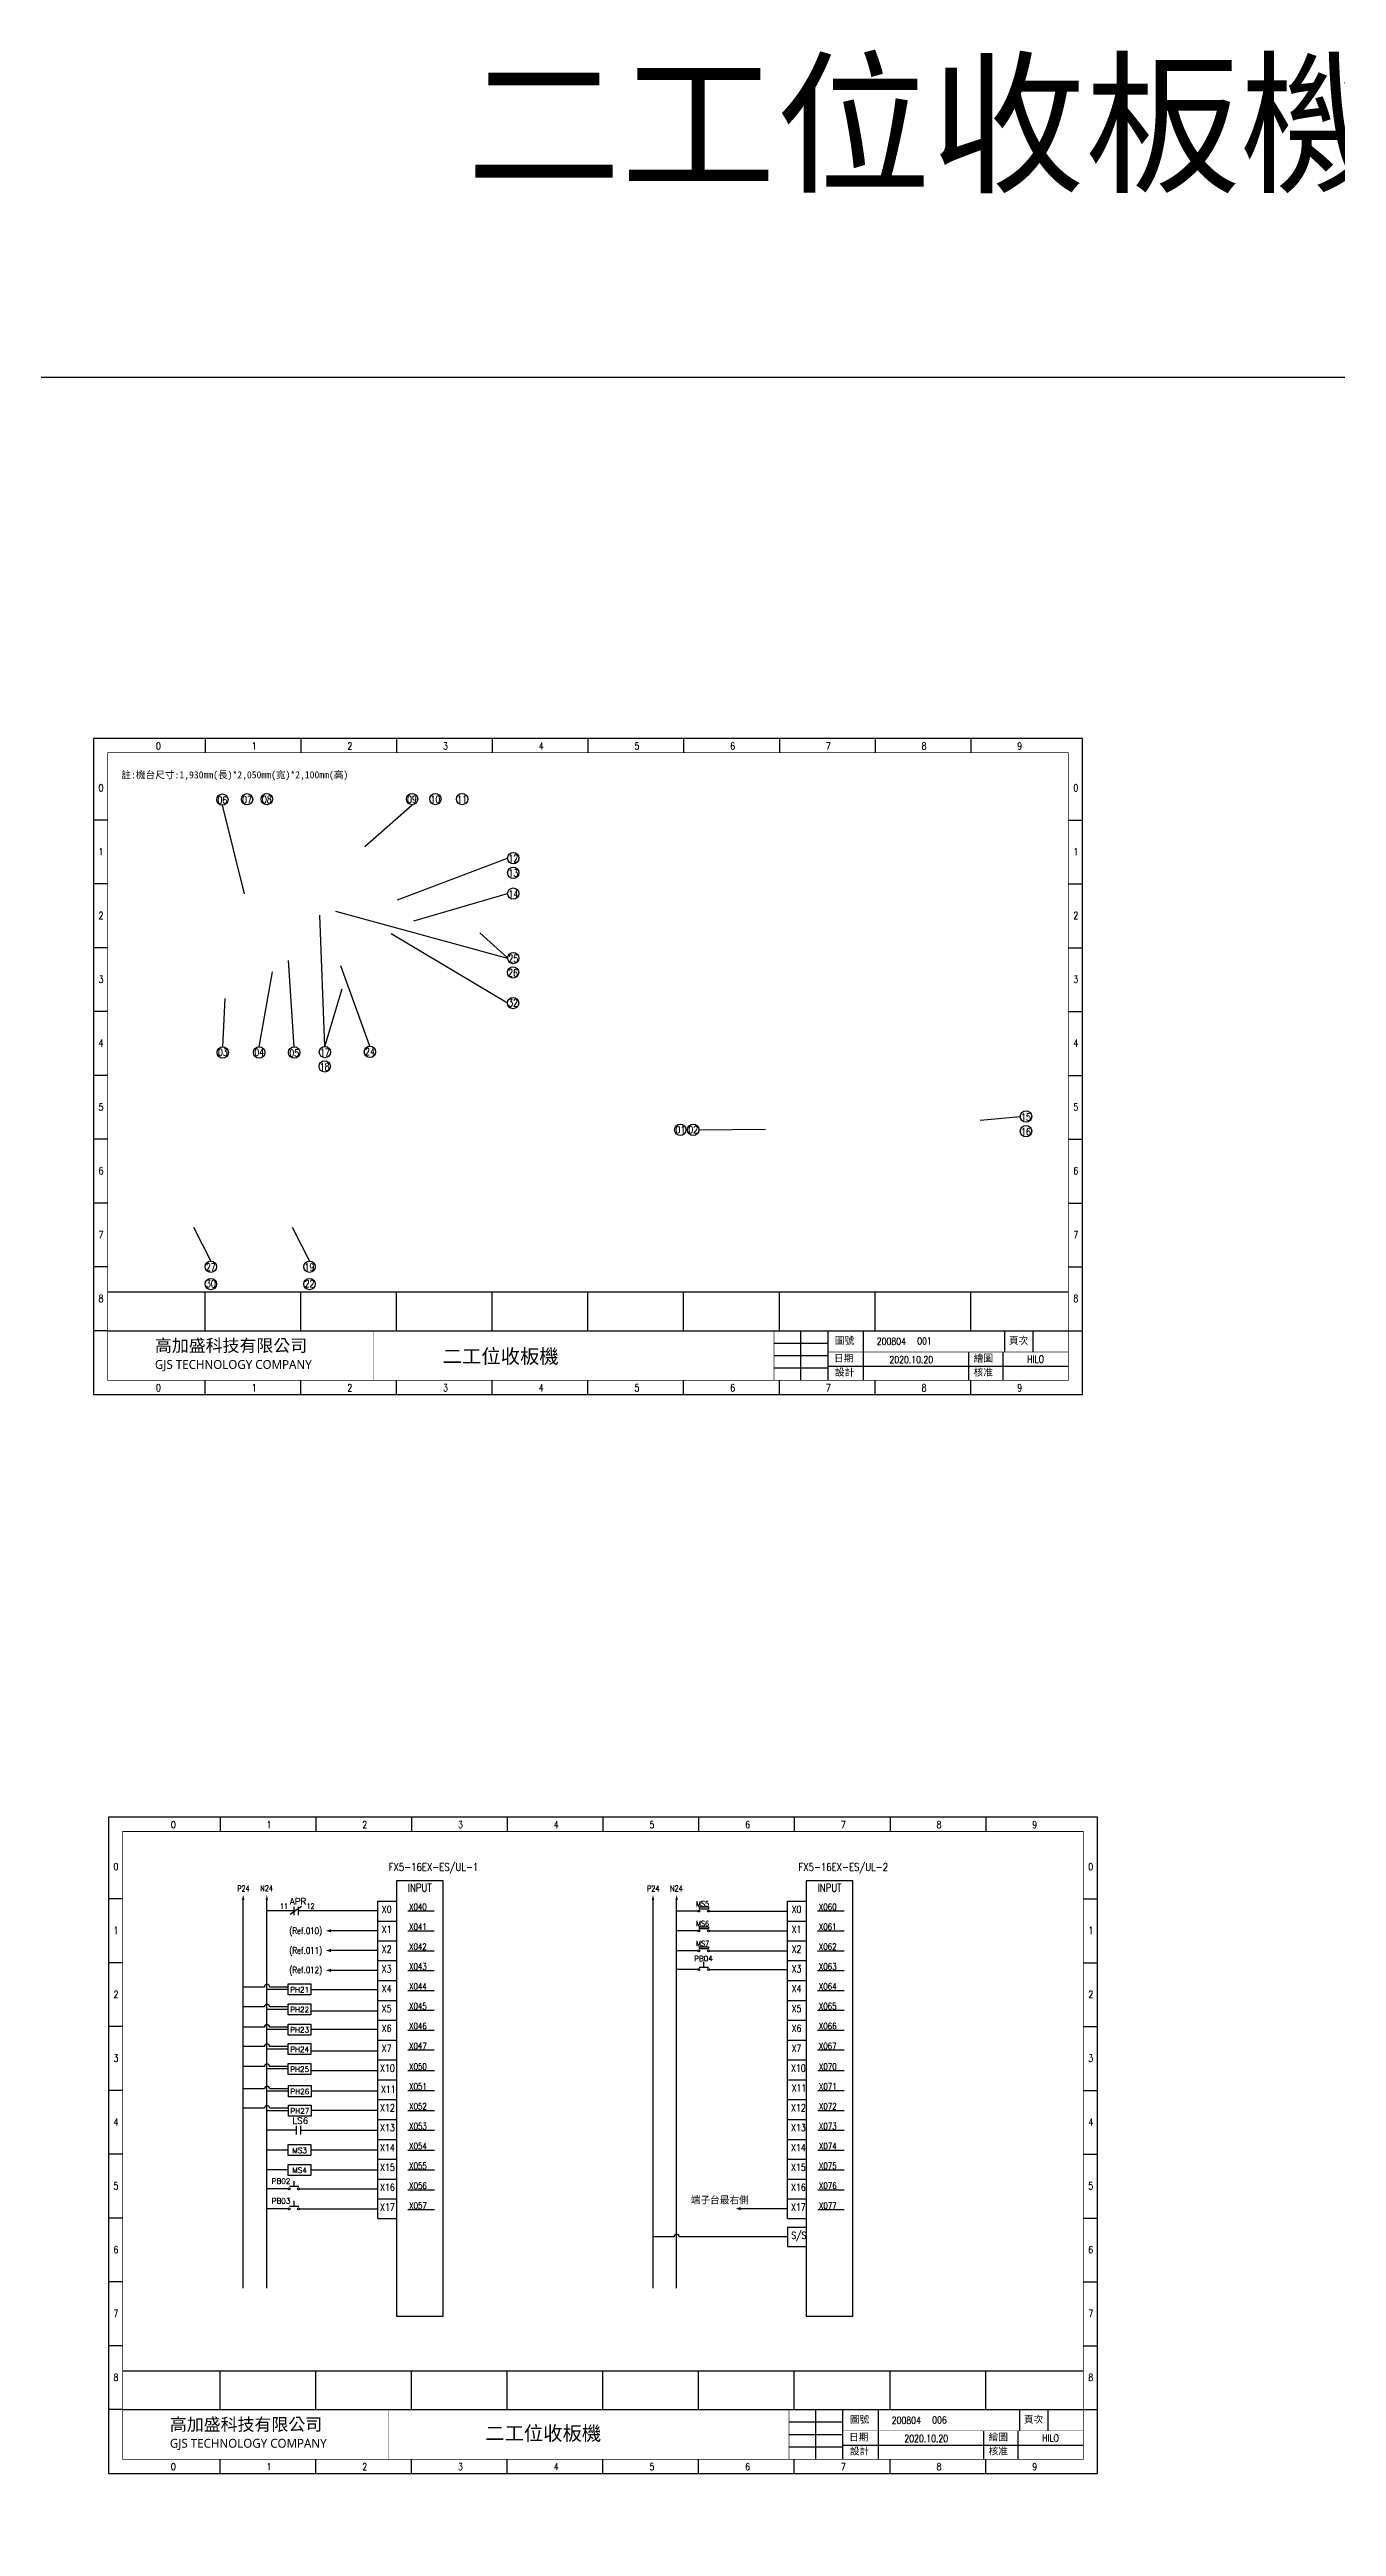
# Model space of a CAD drawing. Header units: millimetres. Extents: x -1721 to 4288, y -273 to 2028.
# Drawn here: x 408 to 771, y 540 to 1238 of the extents above; entities that cross this region are included whole.
import ezdxf
from ezdxf.enums import TextEntityAlignment as Align

# ---------------------------------------------------------------- set-up
doc = ezdxf.new("R2010")
doc.units = ezdxf.units.MM
doc.header["$LTSCALE"] = 5
doc.header["$MEASUREMENT"] = 0
doc.layers.get('0').update_dxf_attribs({"linetype": 'CONTINUOUS'})
for name, color, linetype in [('AIR', 7, 'CONTINUOUS'), ('圖框', 7, 'CONTINUOUS'), ('文字', 4, 'CONTINUOUS')]:
    doc.layers.add(name, color=color, linetype=linetype)
doc.styles.add('DAYUM', font='complex', dxfattribs={"bigfont": 'dayum'})
doc.styles.add('DAYUS', font='romanc.shx', dxfattribs={"height": 25, "bigfont": 'dayus.shx'})
doc.styles.add('MtXpl_', font='mingliub.ttc')
doc.styles.add('標楷體', font='simplex.shx', dxfattribs={"width": 0.8, "bigfont": 'chineset.shx'})
doc.styles.add('線號', font='simplex.shx', dxfattribs={"height": 1.5, "bigfont": 'chineset.shx'})

# ---------------------------------------------------------------- blocks, each defined once
blk = doc.blocks.new('圖框')
at = {"layer": '圖框'}
for p, q in [((0, 185), (0, 0)), ((279, 185), (0, 185)), ((31.5, 185), (31.5, 181)), ((58.5, 185), (58.5, 181)), ((85.5, 185), (85.5, 181)), ((112.5, 185), (112.5, 181)), ((139.5, 185), (139.5, 181)), ((166.5, 185), (166.5, 181)), ((193.5, 185), (193.5, 181)), ((220.5, 185), (220.5, 181)), ((247.5, 185), (247.5, 181)), ((279, 0), (279, 185)), ((4, 162), (0, 162)), ((275, 162), (279, 162)), ((4, 144), (0, 144)), ((275, 144), (279, 144)), ((4, 126), (0, 126)), ((275, 126), (279, 126)), ((4, 108), (0, 108)), ((275, 108), (279, 108)), ((4, 90), (0, 90)), ((275, 90), (279, 90)), ((4, 72), (0, 72)), ((275, 72), (279, 72)), ((4, 54), (0, 54)), ((275, 54), (279, 54)), ((4, 36), (0, 36)), ((275, 36), (279, 36)), ((4, 28.96), (275, 28.96)), ((31.5, 17.96), (31.5, 28.96)), ((58.5, 17.96), (58.5, 28.96)), ((85.5, 18), (85.5, 29)), ((112.5, 17.96), (112.5, 28.96)), ((139.5, 17.96), (139.5, 28.96)), ((166.5, 17.96), (166.5, 28.96)), ((193.5, 17.96), (193.5, 28.96)), ((220.5, 17.96), (220.5, 28.96)), ((247.5, 17.96), (247.5, 28.96)), ((4, 18), (0, 18)), ((4, 18), (275, 18)), ((192, 14.5), (207.14, 14.5)), ((199.44, 18), (199.44, 4)), ((207.14, 18), (207.14, 4)), ((217.16, 18), (217.16, 4)), ((257, 18), (257, 12)), ((265, 18), (265, 12)), ((275, 18), (279, 18)), ((192, 11), (207.14, 11)), ((192, 7.5), (207.14, 7.5)), ((207.14, 8), (275, 8)), ((0, 0), (279, 0)), ((31.5, 0), (31.5, 4)), ((58.5, 0), (58.5, 4)), ((85.5, 0), (85.5, 4)), ((112.5, 0), (112.5, 4)), ((139.5, 0), (139.5, 4)), ((166.5, 0), (166.5, 4)), ((193.5, 0), (193.5, 4)), ((220.5, 0), (220.5, 4)), ((247.5, 0), (247.5, 4))]:
    blk.add_line(p, q, dxfattribs=at)
at = {"layer": '圖框', "const_width": 0.2}
for points in [[(4, 4), (275, 4), (275, 181), (4, 181)], [(4, 181), (275, 181), (275, 4), (4, 4)]]:
    blk.add_lwpolyline(points, close=True, dxfattribs=at)
at = {"layer": '圖框'}
for points, const_width in [([(4, 18), (275, 18)], 0.2), ([(79, 18), (79, 4)], 0.15), ([(192, 18), (192, 4)], 0.15), ([(207.14, 12), (275, 12)], 0.15)]:
    blk.add_lwpolyline(points, dxfattribs=dict(at, const_width=const_width))
for points in [[(246.85, 12), (246.85, 4)], [(256.58, 12), (256.58, 4)]]:
    blk.add_lwpolyline(points, dxfattribs=at)
at = {"insert": (17.34, 15.57), "char_height": 2, "width": 50.9822, "attachment_point": 1, "style": '線號'}
blk.add_mtext('{\\fMicrosoft JhengHei|b1|i0|c136|p34;\\H1.75x;\\C4;高加盛科技有限公司\\H0.85714x;\\P\\fMicrosoft JhengHei|b0|i0|c136|p34;\\H0.83333x;GJS TECHNOLOGY COMPANY}', dxfattribs=at)
at = {"layer": '圖框', "style": '標楷體', "width": 0.8}
for s, p in [('0', (17.64, 181.9)), ('1', (44.64, 181.9)), ('2', (71.64, 181.9)), ('3', (98.64, 181.9)), ('4', (125.64, 181.9)), ('5', (152.64, 181.9)), ('6', (179.64, 181.9)), ('7', (206.64, 181.9)), ('8', (233.64, 181.9)), ('9', (260.64, 181.9)), ('0', (1.45, 170.09)), ('0', (276.45, 170.09)), ('1', (1.45, 152.09)), ('1', (276.45, 152.09)), ('2', (1.45, 134.09)), ('2', (276.45, 134.09)), ('3', (1.45, 116.09)), ('3', (276.45, 116.09)), ('4', (1.45, 98.09)), ('4', (276.45, 98.09)), ('5', (1.45, 80.09)), ('5', (276.45, 80.09)), ('6', (1.45, 62.09)), ('6', (276.45, 62.09)), ('7', (1.45, 44.09)), ('7', (276.45, 44.09)), ('8', (1.45, 26.09)), ('8', (276.45, 26.09)), ('0', (17.64, 0.9)), ('1', (44.64, 0.9)), ('2', (71.64, 0.9)), ('3', (98.64, 0.9)), ('4', (125.64, 0.9)), ('5', (152.64, 0.9)), ('6', (179.64, 0.9)), ('7', (206.64, 0.9)), ('8', (233.64, 0.9)), ('9', (260.64, 0.9))]:
    blk.add_text(s, height=2, dxfattribs=at).set_placement(p)
at = {"layer": '圖框', "style": 'MtXpl_'}
for s, p in [('圖號', (209.18, 14.24)), ('頁次^J', (258.27, 14.24)), ('設計', (209.18, 5.29)), ('日期', (208.95, 9.25)), ('繪圖', (248.31, 9.25)), ('核准', (248.31, 5.29))]:
    blk.add_text(s, height=2, dxfattribs=at).set_placement(p)

msp = doc.modelspace()

# ---------------------------------------------------------------- linework, layer by layer
at = {"color": 1}
for p, q in [((462.628, 1000.378), (456.402, 1025.38)), ((496.573, 1013.783), (509.906, 1025.548)), ((505.824, 998.696), (536.874, 1010.461)), ((510.397, 992.776), (536.874, 1000.472)), ((485.338, 957.395), (483.895, 994.434)), ((488.362, 995.49), (536.874, 982.301)), ((536.802, 969.617), (504.024, 989.089)), ((529.063, 989.428), (536.875, 982.359)), ((466.798, 957.273), (470.577, 978.451)), ((476.676, 957.273), (475.054, 981.657)), ((498.023, 957.455), (489.807, 980.131)), ((456.515, 957.273), (457.215, 970.943)), ((485.338, 957.395), (490.167, 973.628)), ((670.193, 936.587), (681.513, 937.636)), ((590.812, 933.864), (609.663, 934.099)), ((448.302, 906.401), (453.149, 896.871)), ((476.132, 906.401), (480.979, 896.871))]:
    msp.add_line(p, q, dxfattribs=at)
for p, q in [((518.7, 722.083), (505.512, 722.083)), ((505.512, 722.083), (505.512, 714.462)), ((518.7, 607.859), (518.7, 722.083)), ((634.307, 722.083), (621.119, 722.083)), ((621.119, 722.083), (621.119, 714.462)), ((634.307, 607.859), (634.307, 722.083)), ((468.951, 675.772), (468.951, 716.665)), ((468.951, 675.772), (468.951, 716.665)), ((478.694, 714.834), (475.574, 712.554)), ((476.663, 712.399), (476.663, 714.799)), ((477.863, 712.399), (477.863, 714.799)), ((486.963, 713.597), (477.863, 713.599)), ((500.238, 713.597), (486.963, 713.597)), ((500.238, 716.34), (505.512, 716.34)), ((500.238, 626.851), (500.238, 716.34)), ((505.512, 716.34), (505.512, 616.884)), ((508.715, 713.597), (516.191, 713.597)), ((577.895, 607.232), (577.895, 716.643)), ((584.559, 607.232), (584.559, 716.643)), ((590.583, 713.578), (584.559, 713.578)), ((590.918, 714.723), (593.586, 714.723)), ((590.918, 714.223), (593.586, 714.223)), ((591.124, 713.566), (591.116, 713.566)), ((615.846, 716.34), (621.119, 716.34)), ((615.846, 626.851), (615.846, 716.34)), ((621.119, 716.34), (621.119, 616.884)), ((624.323, 713.597), (631.799, 713.597)), ((500.238, 707.997), (486.963, 707.997)), ((500.238, 710.74), (505.512, 710.74)), ((508.715, 707.997), (516.191, 707.997)), ((590.583, 707.978), (584.559, 707.978)), ((590.918, 709.123), (593.586, 709.123)), ((590.918, 708.623), (593.586, 708.623)), ((591.124, 707.966), (591.116, 707.966)), ((615.846, 710.74), (621.119, 710.74)), ((624.323, 707.997), (631.799, 707.997)), ((500.238, 702.446), (486.963, 702.446)), ((500.238, 705.14), (505.512, 705.14)), ((500.238, 699.589), (505.512, 699.589)), ((508.715, 702.397), (516.191, 702.397)), ((590.583, 702.378), (584.559, 702.378)), ((590.918, 703.523), (593.586, 703.523)), ((590.918, 703.023), (593.586, 703.023)), ((591.124, 702.366), (591.116, 702.366)), ((592.252, 697.785), (592.252, 699.265)), ((615.846, 705.14), (621.119, 705.14)), ((615.846, 699.589), (621.119, 699.589)), ((624.323, 702.397), (631.799, 702.397)), ((468.248, 692.155), (462.316, 692.155)), ((475.004, 692.155), (469.713, 692.155)), ((500.238, 696.846), (486.963, 696.846)), ((500.238, 693.989), (505.512, 693.989)), ((508.715, 696.797), (516.191, 696.797)), ((590.583, 697.064), (584.559, 697.064)), ((590.918, 697.785), (593.586, 697.785)), ((593.784, 697.084), (615.846, 697.084)), ((615.846, 693.989), (621.119, 693.989)), ((624.323, 696.797), (631.799, 696.797)), ((468.248, 686.535), (462.316, 686.535)), ((475.004, 691.471), (468.98, 691.471)), ((475.004, 691.471), (468.98, 691.471)), ((475.004, 685.852), (468.98, 685.852)), ((475.004, 686.535), (469.713, 686.535)), ((481.348, 691.471), (500.209, 691.471)), ((481.406, 685.394), (500.267, 685.394)), ((500.238, 688.389), (505.512, 688.389)), ((508.715, 691.197), (516.191, 691.197)), ((508.715, 685.597), (516.191, 685.597)), ((577.895, 607.232), (577.895, 686.377)), ((615.846, 688.389), (621.119, 688.389)), ((624.323, 691.197), (631.799, 691.197)), ((624.323, 685.597), (631.799, 685.597)), ((468.248, 680.841), (462.316, 680.841)), ((475.004, 680.158), (468.98, 680.158)), ((475.004, 680.841), (469.713, 680.841)), ((481.348, 680.271), (500.209, 680.271)), ((500.238, 682.789), (505.512, 682.789)), ((508.715, 679.997), (516.191, 679.997)), ((615.846, 682.789), (621.119, 682.789)), ((624.323, 679.997), (631.799, 679.997)), ((468.248, 675.335), (462.316, 675.335)), ((468.951, 607.254), (468.951, 674.356)), ((468.951, 607.254), (468.951, 674.356)), ((468.98, 636.346), (468.98, 677.24)), ((468.98, 636.346), (468.98, 677.24)), ((475.004, 674.652), (468.98, 674.652)), ((475.004, 675.335), (469.713, 675.335)), ((481.406, 674.194), (500.267, 674.194)), ((500.238, 677.189), (505.512, 677.189)), ((500.238, 671.589), (505.512, 671.589)), ((508.715, 674.397), (516.191, 674.397)), ((615.846, 677.189), (621.119, 677.189)), ((615.846, 671.589), (621.119, 671.589)), ((624.323, 674.397), (631.799, 674.397)), ((468.248, 669.735), (462.316, 669.735)), ((475.004, 669.052), (468.98, 669.052)), ((475.004, 669.735), (469.713, 669.735)), ((481.406, 668.594), (500.267, 668.594)), ((500.238, 665.989), (505.512, 665.989)), ((508.744, 668.572), (516.22, 668.572)), ((615.846, 665.989), (621.119, 665.989)), ((624.352, 668.572), (631.828, 668.572)), ((468.306, 663.469), (462.374, 663.469)), ((468.306, 657.964), (462.374, 657.964)), ((475.062, 662.786), (469.038, 662.786)), ((475.062, 657.28), (469.038, 657.28)), ((475.062, 663.469), (469.771, 663.469)), ((475.062, 657.964), (469.771, 657.964)), ((481.406, 662.9), (500.267, 662.9)), ((481.406, 657.394), (500.267, 657.394)), ((500.238, 660.389), (505.512, 660.389)), ((508.744, 662.972), (516.22, 662.972)), ((508.744, 657.372), (516.22, 657.372)), ((615.846, 660.389), (621.119, 660.389)), ((624.352, 662.972), (631.828, 662.972)), ((624.352, 657.372), (631.828, 657.372)), ((477.3, 650.572), (477.3, 652.972)), ((478.5, 650.572), (478.5, 652.972)), ((478.5, 651.772), (500.238, 651.772)), ((500.238, 654.789), (505.512, 654.789)), ((508.744, 651.772), (516.22, 651.772)), ((615.846, 654.789), (621.119, 654.789)), ((624.352, 651.772), (631.828, 651.772)), ((475.004, 646.174), (468.98, 646.174)), ((481.406, 646.194), (500.267, 646.194)), ((500.238, 649.189), (505.512, 649.189)), ((500.238, 643.589), (505.512, 643.589)), ((508.744, 646.172), (516.22, 646.172)), ((615.846, 649.189), (621.119, 649.189)), ((615.846, 643.589), (621.119, 643.589)), ((624.352, 646.172), (631.828, 646.172)), ((475.004, 640.574), (468.98, 640.574)), ((475.31, 635.948), (477.978, 635.948)), ((476.644, 635.948), (476.644, 637.428)), ((481.406, 640.594), (500.267, 640.594)), ((500.238, 637.989), (505.512, 637.989)), ((508.744, 640.572), (516.22, 640.572)), ((615.846, 637.989), (621.119, 637.989)), ((624.352, 640.572), (631.828, 640.572)), ((474.975, 635.227), (468.951, 635.227)), ((474.975, 629.627), (468.951, 629.627)), ((475.31, 630.348), (477.978, 630.348)), ((476.644, 630.348), (476.644, 631.828)), ((478.176, 635.246), (500.238, 635.246)), ((478.176, 629.646), (500.238, 629.646)), ((500.238, 632.389), (505.512, 632.389)), ((508.744, 634.972), (516.22, 634.972)), ((508.744, 629.372), (516.22, 629.372)), ((615.846, 629.646), (602.571, 629.646)), ((615.846, 632.389), (621.119, 632.389)), ((624.352, 634.972), (631.828, 634.972)), ((624.352, 629.372), (631.828, 629.372)), ((500.238, 626.851), (505.512, 626.851)), ((583.827, 621.704), (577.895, 621.704)), ((615.846, 621.704), (585.292, 621.704)), ((615.846, 626.851), (621.119, 626.851)), ((615.846, 624.473), (621.119, 624.473)), ((615.846, 624.473), (615.846, 618.935)), ((505.512, 618.935), (505.512, 599.381)), ((615.846, 618.935), (621.119, 618.935)), ((621.119, 618.935), (621.119, 599.381)), ((518.7, 599.381), (518.7, 607.859)), ((634.307, 599.381), (634.307, 607.859)), ((505.512, 604.481), (505.512, 599.381)), ((621.119, 604.481), (621.119, 599.381)), ((505.512, 599.381), (518.7, 599.381)), ((621.119, 599.381), (634.307, 599.381))]:
    msp.add_line(p, q)
at = {"linetype": 'Continuous'}
for p, q in [((462.287, 607.254), (462.287, 716.665)), ((577.895, 690.127), (577.895, 716.643)), ((590.918, 714.723), (590.918, 714.223)), ((593.586, 714.723), (593.586, 714.223)), ((590.918, 709.123), (590.918, 708.623)), ((593.586, 709.123), (593.586, 708.623)), ((590.918, 703.523), (590.918, 703.023)), ((593.586, 703.523), (593.586, 703.023))]:
    msp.add_line(p, q, dxfattribs=at)
at = {"color": 0, "linetype": 'Continuous'}
for p, q in [((476.663, 713.599), (468.951, 713.599)), ((593.784, 713.578), (615.846, 713.578)), ((593.784, 707.978), (615.846, 707.978)), ((593.784, 702.378), (615.846, 702.378)), ((477.3, 651.772), (468.951, 651.772))]:
    msp.add_line(p, q, dxfattribs=at)
for points in [[(2005.364, 1146.033), (-104.977, 1146.033), (-104.977, -148.663), (2005.364, -148.663)], [(475.004, 693.031), (481.406, 693.031), (481.406, 689.912), (475.004, 689.912)], [(475.004, 687.411), (481.406, 687.411), (481.406, 684.293), (475.004, 684.293)], [(475.004, 681.717), (481.406, 681.717), (481.406, 678.598), (475.004, 678.598)], [(475.004, 676.211), (481.406, 676.211), (481.406, 673.093), (475.004, 673.093)], [(475.004, 670.611), (481.406, 670.611), (481.406, 667.493), (475.004, 667.493)], [(475.062, 664.345), (481.464, 664.345), (481.464, 661.227), (475.062, 661.227)], [(475.062, 658.839), (481.464, 658.839), (481.464, 655.721), (475.062, 655.721)], [(475.004, 647.734), (481.406, 647.734), (481.406, 644.615), (475.004, 644.615)], [(475.004, 642.134), (481.406, 642.134), (481.406, 639.015), (475.004, 639.015)]]:
    msp.add_lwpolyline(points, close=True)
for centre, radius in [((456.402, 1026.98), 1.6), ((456.402, 1026.98), 1.6), ((463.36, 1027.092), 1.6), ((463.36, 1027.092), 1.6), ((468.937, 1027.148), 1.6), ((468.937, 1027.148), 1.6), ((509.906, 1027.148), 1.6), ((509.906, 1027.148), 1.6), ((516.511, 1027.148), 1.6), ((516.511, 1027.148), 1.6), ((524.037, 1027.148), 1.6), ((524.037, 1027.148), 1.6), ((538.474, 1010.461), 1.6), ((538.474, 1010.461), 1.6), ((538.474, 1006.343), 1.6), ((538.474, 1006.343), 1.6), ((538.474, 1000.472), 1.6), ((538.474, 1000.472), 1.6), ((538.402, 978.271), 1.6), ((538.402, 978.271), 1.6), ((538.474, 982.301), 1.6), ((538.474, 982.301), 1.6), ((538.402, 969.617), 1.6), ((538.402, 969.617), 1.6), ((456.515, 955.673), 1.6), ((456.515, 955.673), 1.6), ((466.798, 955.673), 1.6), ((466.798, 955.673), 1.6), ((476.676, 955.673), 1.6), ((476.676, 955.673), 1.6), ((485.338, 955.795), 1.6), ((485.338, 955.795), 1.6), ((498.023, 955.855), 1.6), ((498.023, 955.855), 1.6), ((485.266, 951.765), 1.6), ((485.266, 951.765), 1.6), ((683.113, 937.636), 1.6), ((683.113, 937.636), 1.6), ((585.591, 933.864), 1.6), ((585.591, 933.864), 1.6), ((589.212, 933.864), 1.6), ((589.212, 933.864), 1.6), ((683.113, 933.485), 1.6), ((683.113, 933.485), 1.6), ((453.149, 895.271), 1.6), ((453.149, 895.271), 1.6), ((480.979, 895.271), 1.6), ((480.979, 895.271), 1.6), ((453.149, 890.383), 1.6), ((453.149, 890.383), 1.6), ((480.979, 890.383), 1.6), ((480.979, 890.383), 1.6), ((590.85, 713.578), 0.267), ((593.518, 713.578), 0.267), ((590.85, 707.978), 0.267), ((593.518, 707.978), 0.267), ((590.85, 702.378), 0.267), ((593.518, 702.378), 0.267), ((590.85, 697.064), 0.267), ((593.518, 697.064), 0.267), ((475.242, 635.227), 0.267), ((475.242, 629.627), 0.267), ((477.91, 635.227), 0.267), ((477.91, 629.627), 0.267)]:
    msp.add_circle(centre, radius)
for centre in [(468.98, 692.155), (468.98, 686.535), (468.98, 680.841), (468.98, 675.335), (468.98, 669.735), (469.038, 663.469), (469.038, 657.964), (584.559, 621.704)]:
    msp.add_arc(centre, 0.733, 0, 180)
for points in [[(461.923, 716.665), (462.651, 716.665), (462.287, 718.121)], [(461.923, 716.665), (462.651, 716.665), (462.287, 718.121)], [(468.587, 716.665), (469.315, 716.665), (468.951, 718.121)], [(468.587, 716.665), (469.315, 716.665), (468.951, 718.121)], [(577.531, 716.643), (578.259, 716.643), (577.895, 718.099)], [(577.531, 716.643), (578.259, 716.643), (577.895, 718.099)], [(584.195, 716.643), (584.923, 716.643), (584.559, 718.099)], [(584.195, 716.643), (584.923, 716.643), (584.559, 718.099)], [(485.6, 707.997), (487.03, 707.555), (487.03, 708.445), (487.03, 707.997)], [(485.6, 702.446), (487.03, 702.004), (487.03, 702.894), (487.03, 702.446)], [(485.6, 696.846), (487.03, 696.404), (487.03, 697.294), (487.03, 696.846)], [(601.207, 629.646), (602.638, 629.204), (602.638, 630.094), (602.638, 629.646)]]:
    msp.add_solid(points)

# ---------------------------------------------------------------- block references
for p in [(420.032, 859.222), (424.253, 555)]:
    msp.add_blockref('圖框', p, dxfattribs=at)

# ---------------------------------------------------------------- texts
at = {"style": 'MtXpl_'}
msp.add_text('二工位收板機電控圖面', height=32.0058, dxfattribs=at).set_placement((525.234, 1201.52))
at = {"style": '標楷體', "width": 0.8}
for s, p in [('06', (456.402, 1025.849)), ('07', (463.36, 1025.961)), ('08', (468.937, 1026.018)), ('09', (509.906, 1026.063)), ('10', (516.511, 1026.063)), ('11', (524.037, 1026.063)), ('12', (538.474, 1009.376)), ('13', (538.474, 1005.258)), ('14', (538.474, 999.387)), ('26', (538.402, 977.14)), ('25', (538.474, 981.171)), ('32', (538.419, 968.689)), ('24', (498.04, 954.928)), ('03', (456.532, 954.745)), ('04', (466.815, 954.706)), ('05', (476.676, 954.543)), ('18', (485.266, 950.634)), ('17', (485.338, 954.665)), ('15', (683.113, 936.506)), ('02', (589.229, 932.936)), ('16', (683.113, 932.354)), ('27', (453.149, 894.141)), ('19', (480.979, 894.141))]:
    msp.add_text(s, height=2, dxfattribs=at).set_placement(p, align=Align.CENTER)
for s, p in [('01', (585.604, 932.936)), ('30', (453.162, 889.455)), ('22', (480.992, 889.455))]:
    msp.add_text(s, height=2, rotation=359.480683, dxfattribs=at).set_placement(p, align=Align.CENTER)
at = {"color": 2, "style": '標楷體', "width": 0.8}
for s, p in [('FX5-16EX-ES/UL-1', (503.321, 724.876)), ('FX5-16EX-ES/UL-2', (618.929, 724.876)), ('INPUT', (508.733, 719.029)), ('INPUT', (624.341, 719.029))]:
    msp.add_text(s, height=2.2, dxfattribs=at).set_placement(p)
at = {"style": '標楷體', "width": 0.8}
for s, height, p in [('P24', 1.68, (460.589, 719.07)), ('N24', 1.68, (467.103, 719.139)), ('P24', 1.68, (576.197, 719.048)), ('N24', 1.68, (582.71, 719.117)), ('X0', 2, (501.394, 713.026)), ('X040', 1.82, (509.07, 713.83)), ('X0', 2, (617.002, 713.026)), ('X060', 1.82, (624.678, 713.83)), ('X1', 2, (501.394, 707.426)), ('X041', 1.82, (509.07, 708.23)), ('X1', 2, (617.002, 707.426)), ('X061', 1.82, (624.678, 708.23)), ('X2', 2, (501.394, 701.826)), ('X042', 1.82, (509.07, 702.63)), ('X043', 1.82, (509.07, 697.03)), ('X2', 2, (617.002, 701.826)), ('X062', 1.82, (624.678, 702.63)), ('X063', 1.82, (624.678, 697.03)), ('X3', 2, (501.394, 696.275)), ('X4', 2, (501.394, 690.675)), ('X044', 1.82, (509.07, 691.43)), ('X3', 2, (617.002, 696.275)), ('X4', 2, (617.002, 690.675)), ('X064', 1.82, (624.678, 691.43)), ('X5', 2, (501.394, 685.075)), ('X045', 1.82, (509.07, 685.83)), ('X5', 2, (617.002, 685.075)), ('X065', 1.82, (624.678, 685.83)), ('X6', 2, (501.394, 679.475)), ('X046', 1.82, (509.07, 680.23)), ('X6', 2, (617.002, 679.475)), ('X066', 1.82, (624.678, 680.23)), ('X7', 2, (501.394, 673.875)), ('X047', 1.82, (509.07, 674.63)), ('X050', 1.82, (509.099, 668.804)), ('X7', 2, (617.002, 673.875)), ('X067', 1.82, (624.678, 674.63)), ('X070', 1.82, (624.707, 668.804)), ('X10', 2, (500.916, 668.275)), ('X11', 2, (501.179, 662.3)), ('X051', 1.82, (509.099, 663.204)), ('X10', 2, (616.858, 668.275)), ('X11', 2, (617.002, 662.675)), ('X071', 1.82, (624.707, 663.204)), ('X12', 2, (500.916, 657.075)), ('X052', 1.82, (509.099, 657.604)), ('X12', 2, (616.858, 657.075)), ('X072', 1.82, (624.707, 657.604)), ('X13', 2, (500.916, 651.475)), ('X053', 1.82, (509.099, 652.004)), ('X13', 2, (616.858, 651.475)), ('X073', 1.82, (624.707, 652.004)), ('X14', 2, (500.916, 645.875)), ('X054', 1.82, (509.099, 646.404)), ('X055', 1.82, (509.099, 640.804)), ('X14', 2, (616.858, 645.875)), ('X074', 1.82, (624.707, 646.404)), ('X075', 1.82, (624.707, 640.804)), ('X15', 2, (500.916, 640.275)), ('X16', 2, (500.916, 634.675)), ('X056', 1.82, (509.099, 635.204)), ('X15', 2, (616.858, 640.275)), ('X16', 2, (616.858, 634.675)), ('X076', 1.82, (624.707, 635.204)), ('X17', 2, (500.916, 629.075)), ('X057', 1.82, (509.099, 629.604)), ('X17', 2, (616.858, 629.075)), ('X077', 1.82, (624.707, 629.604)), ('S/S', 2, (616.907, 621.159))]:
    msp.add_text(s, height=height, dxfattribs=at).set_placement(p)
for s, p in [('11', (473.756, 714.974)), ('12', (481.272, 714.974)), ('MS5', (591.892, 715.643)), ('MS6', (591.892, 710.043)), ('MS7', (591.892, 704.443))]:
    msp.add_text(s, height=1.5, dxfattribs=at).set_placement(p, align=Align.MIDDLE)
for s, height, style, p in [('APR', 1.8, 'DAYUM', (477.755, 716.293)), ('PB04', 1.5, 'DAYUS', (592.123, 700.171)), ('PH21', 1.5, 'DAYUS', (478.203, 691.387)), ('PH22', 1.5, 'DAYUS', (478.203, 685.767)), ('PH23', 1.5, 'DAYUS', (478.203, 680.073)), ('PH24', 1.5, 'DAYUS', (478.203, 674.567)), ('PH25', 1.5, 'DAYUS', (478.203, 668.967)), ('PH26', 1.5, 'DAYUS', (478.261, 662.701)), ('PH27', 1.5, 'DAYUS', (478.261, 657.196)), ('LS6', 1.8, 'DAYUM', (478.393, 654.465)), ('MS3', 1.5, 'DAYUS', (478.203, 646.09)), ('PB02', 1.5, 'DAYUS', (472.965, 637.425)), ('MS4', 1.5, 'DAYUS', (478.203, 640.49)), ('PB03', 1.5, 'DAYUS', (472.965, 631.825))]:
    msp.add_text(s, height=height, dxfattribs=dict(style=style)).set_placement(p, align=Align.MIDDLE)
at = {"layer": 'AIR', "style": '標楷體', "width": 0.8}
for s, p in [('(Ref.010)', (475.289, 707.106)), ('(Ref.011)', (475.289, 701.554)), ('(Ref.012)', (475.289, 696.043))]:
    msp.add_text(s, height=1.811, dxfattribs=at).set_placement(p)
at = {"layer": 'AIR', "style": 'MtXpl_'}
msp.add_text('端子台最右側', height=2, dxfattribs=at).set_placement((588.535, 631.12))
at = {"layer": '文字', "style": 'MtXpl_'}
for s, height, p in [('註:機台尺寸:1,930mm(長)*2,050mm(寬)*2,100mm(高)', 2, (427.921, 1032.973)), ('二工位收板機', 4, (518.547, 868.004)), ('二工位收板機', 4, (530.548, 564.306))]:
    msp.add_text(s, height=height, dxfattribs=at).set_placement(p)
at = {"layer": '文字', "style": '標楷體', "width": 0.8}
for s, p in [('200804', (641.015, 873.2)), ('001', (652.424, 873.287)), ('2020.10.20', (644.58, 868.066)), ('HILO', (683.453, 868.189)), ('200804', (645.237, 568.978)), ('2020.10.20', (648.802, 563.844)), ('006', (656.646, 569.065)), ('HILO', (687.675, 563.967))]:
    msp.add_text(s, height=2, dxfattribs=at).set_placement(p)

doc.saveas('drawing.dxf')
